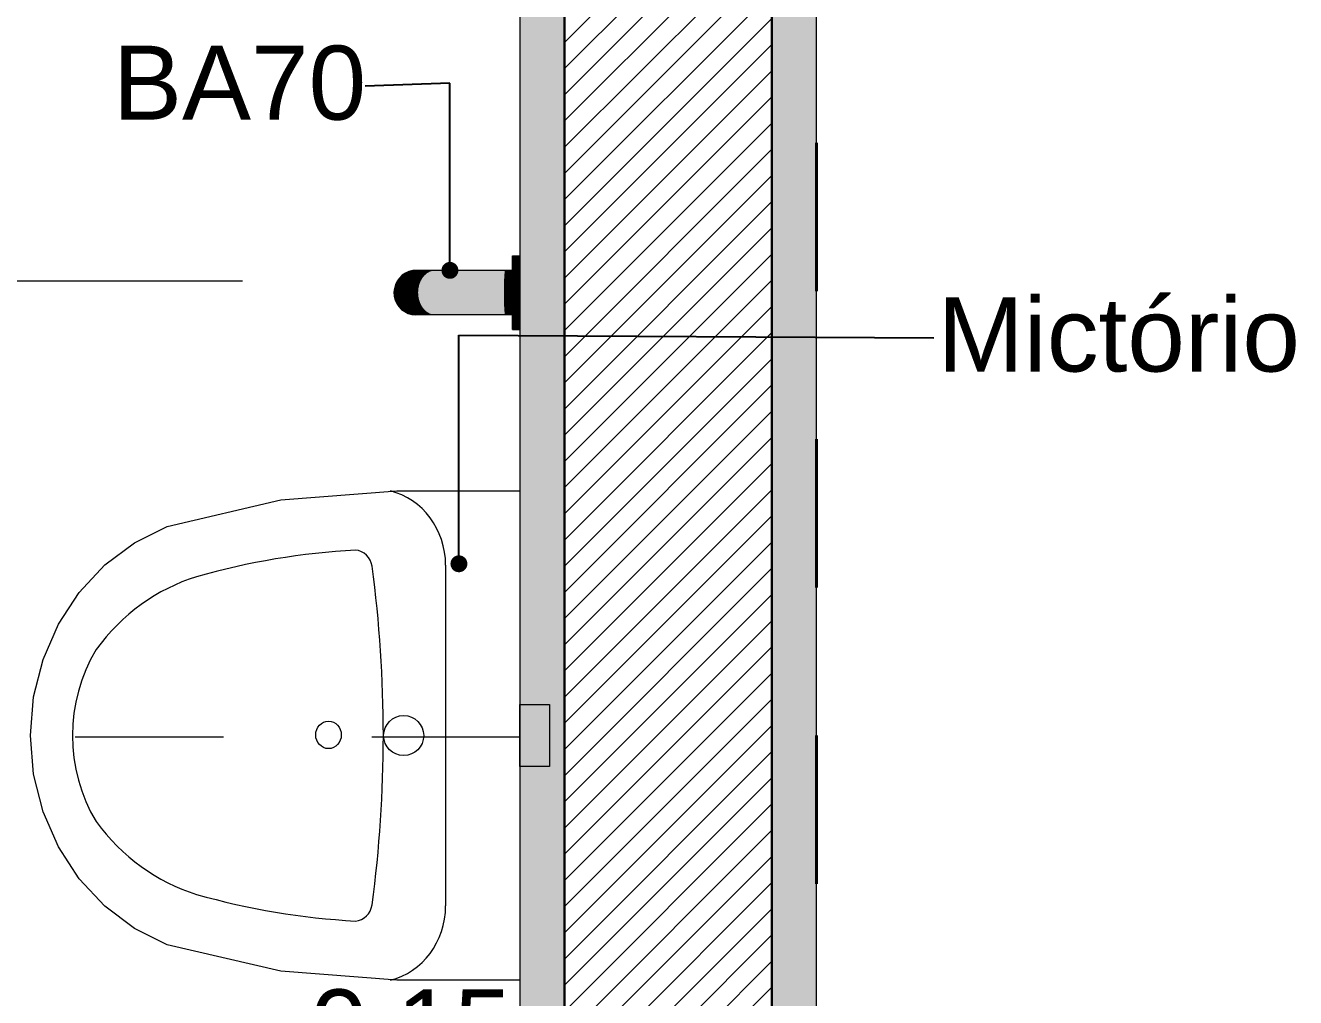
# Model space of a CAD drawing. Header units: metres. Extents: x -1.9 to 95.3, y -2.2 to 2.5.
# Drawn here: x 25.26 to 26.117, y -1.702 to -1.046 of the extents above; entities that cross this region are included whole.
import ezdxf

# ---------------------------------------------------------------- set-up
doc = ezdxf.new("R2010")
doc.units = ezdxf.units.M
doc.header["$MEASUREMENT"] = 0
doc.linetypes.add('Dashed', pattern=[0.035, 0.0225, -0.0125])
for name, color, linetype, lineweight in [('0_Caneta_No__1', 7, 'Continuous', 40), ('NOTAS-DETALHAMENTO.EXEC_Caneta_No__1', 7, 'Continuous', 40), ('NOTAS-DETALHAMENTO.EXEC_Caneta_No__241', 7, 'Continuous', 13), ('PAREDE CONSTRUIR_Caneta_No__241', 7, 'Continuous', 13), ('PAREDE CONSTRUIR_Caneta_No__3', 7, 'Continuous', 30), ('PAREDE CONSTRUIR_Caneta_No__91', 255, 'Continuous', 0)]:
    doc.layers.add(name, color=color, linetype=linetype, lineweight=lineweight)
for name, color, linetype, lineweight, true_color in [('0_Caneta_No__167', 7, 'Continuous', 0, 0x0035d5), ('0_Caneta_No__25', 7, 'Continuous', 13, 0x982312), ('EIXO HIDRÁULICO - Executivo.EXEC_Caneta_No__167', 7, 'Continuous', 0, 0x0035d5), ('LOUCAS-METAIS.ARQ_Caneta_No__13', 7, 'Continuous', 0, 0xaaaaaa), ('LOUCAS-METAIS.ARQ_Caneta_No__18', 7, 'Continuous', 0, 0xdfdfdf), ('LOUCAS-METAIS.ARQ_Caneta_No__96', 7, 'Continuous', 0, 0xb6b6b6)]:
    doc.layers.add(name, color=color, linetype=linetype, lineweight=lineweight, true_color=true_color)
doc.styles.add('GENERATED_STYLE_1', font='arial.ttf')
doc.dimstyles.new('GENERATED_STYLE__1', dxfattribs={"dimtxt": 0.05, "dimasz": 0.02375, "dimexe": 0.18, "dimexo": 0.267183, "dimgap": 0, "dimtad": 1, "dimtih": 1, "dimtoh": 1, "dimzin": 0, "dimdsep": 46, "dimtxsty": 'GENERATED_STYLE_1', "dimblk": 'ARROWHEAD_11', "dimblk1": 'ARROWHEAD_11', "dimblk2": 'ARROWHEAD_11', "dimcen": 0.09, "dimclrd": 256, "dimclre": 256, "dimclrt": 256, "dimadec": 0, "dimazin": 0, "dimtfac": 1, "dimtdec": 4, "dimtmove": 0, "dimatfit": 3, "dimfxl": 0, "dimtolj": 1, "dimtzin": 0, "dimarcsym": 0})
doc.dimstyles.new('GENERATED_STYLE__2', dxfattribs={"dimtxt": 0.05, "dimasz": 0.02375, "dimexe": 0.18, "dimexo": 0.267183, "dimgap": 0, "dimtad": 1, "dimzin": 0, "dimdsep": 46, "dimtxsty": 'GENERATED_STYLE_1', "dimblk": 'ARROWHEAD_11', "dimblk1": 'ARROWHEAD_11', "dimblk2": 'ARROWHEAD_11', "dimcen": 0.09, "dimclrd": 256, "dimclre": 256, "dimclrt": 256, "dimadec": 0, "dimazin": 0, "dimtfac": 1, "dimtdec": 4, "dimtmove": 0, "dimatfit": 3, "dimfxl": 0, "dimtolj": 1, "dimtzin": 0, "dimarcsym": 0})
doc.dimstyles.new('GENERATED_STYLE__3', dxfattribs={"dimtxt": 0.05, "dimasz": 0.02375, "dimexe": 0.18, "dimexo": 0.267183, "dimgap": 0, "dimtad": 1, "dimzin": 0, "dimdsep": 46, "dimtxsty": 'GENERATED_STYLE_1', "dimblk": 'ARROWHEAD_11', "dimblk1": 'ARROWHEAD_11', "dimblk2": 'ARROWHEAD_11', "dimcen": 0.09, "dimclrd": 256, "dimclre": 256, "dimclrt": 256, "dimadec": 0, "dimazin": 0, "dimtfac": 1, "dimtdec": 4, "dimtmove": 0, "dimatfit": 3, "dimfxl": 0, "dimtolj": 1, "dimtzin": 0, "dimarcsym": 0})
doc.dimstyles.new('GENERATED_STYLE__6', dxfattribs={"dimtxt": 0.18, "dimasz": 0.0228, "dimexe": 0.18, "dimexo": 0.0625, "dimgap": 0, "dimtad": 0, "dimtih": 1, "dimtoh": 1, "dimdec": 4, "dimzin": 0, "dimdsep": 46, "dimcen": 0.09, "dimadec": 0, "dimazin": 0, "dimtfac": 1, "dimtdec": 4, "dimtmove": 0, "dimatfit": 3, "dimldrblk": 'ARROWHEAD_11', "dimfxl": 0, "dimtolj": 1, "dimtzin": 0, "dimarcsym": 0})

# ---------------------------------------------------------------- blocks, each defined once
blk = doc.blocks.new('*D74', base_point=(24.06449, 0))
at = {"layer": '0_Caneta_No__167', "linetype": 'Continuous', "lineweight": 0, "true_color": 0x0035d5}
for points in [[(24.79562, -1.526), (24.7961, -1.52839), (24.79745, -1.53042), (24.79948, -1.53177), (24.80187, -1.53225), (24.80426, -1.53177), (24.80629, -1.53042), (24.80764, -1.52839), (24.80812, -1.526), (24.80764, -1.52361), (24.80629, -1.52158), (24.80426, -1.52023), (24.80187, -1.51975), (24.79948, -1.52023), (24.79745, -1.52158), (24.7961, -1.52361)], [(24.79562, -2.025), (24.7961, -2.02739), (24.79745, -2.02942), (24.79948, -2.03077), (24.80187, -2.03125), (24.80426, -2.03077), (24.80629, -2.02942), (24.80764, -2.02739), (24.80812, -2.025), (24.80764, -2.02261), (24.80629, -2.02058), (24.80426, -2.01923), (24.80187, -2.01875), (24.79948, -2.01923), (24.79745, -2.02058), (24.7961, -2.02261)]]:
    blk.add_hatch(color=162, dxfattribs=at).paths.add_polyline_path(points)
at = {"layer": '0_Caneta_No__167', "color": 162, "linetype": 'Continuous', "lineweight": 0, "true_color": 0x0035d5}
for p, q in [((24.79562, -1.526), (24.77843, -1.526)), ((24.80187, -2.01875), (24.80187, -1.53225)), ((25.06905, -1.526), (24.80812, -1.526)), ((24.79562, -2.025), (24.77843, -2.025)), ((25.06905, -2.025), (24.80812, -2.025)), ((24.80187, -2.0375), (24.80187, -2.03125))]:
    blk.add_line(p, q, dxfattribs=at)
for centre in [(24.80187, -1.526), (24.80187, -2.025)]:
    blk.add_circle(centre, 0.00625, dxfattribs=at)
at = {"layer": '0_Caneta_No__167', "color": 162, "lineweight": 0, "true_color": 0x0035d5, "insert": (24.79187, -1.84223), "char_height": 0.05, "attachment_point": 7, "rotation": 90, "style": 'GENERATED_STYLE_1'}
blk.add_mtext('\\A1;{\\pql;\\fArial|b0|i0|c0|p0;\\W1.000000;0,50}', dxfattribs=at)
blk = doc.blocks.new('ARROWHEAD_11')
at = {"color": 0, "linetype": 'Continuous', "lineweight": 0}
blk.add_line((0, 0), (-1, 0), dxfattribs=at)
at = {"color": 0, "linetype": 'Continuous', "lineweight": 0, "const_width": 0.25, "flags": 128}
blk.add_lwpolyline([(-0.125, 0, 1), (0.125, 0, 1)], format="xyb", close=True, dxfattribs=at)
blk = doc.blocks.new('*D95', base_point=(24.06449, 0))
at = {"layer": '0_Caneta_No__25', "linetype": 'Continuous', "lineweight": 13, "true_color": 0x982312}
for points in [[(25.43772, -1.76568), (25.43819, -1.76808), (25.43955, -1.7701), (25.44158, -1.77146), (25.44397, -1.77193), (25.44636, -1.77146), (25.44839, -1.7701), (25.44974, -1.76808), (25.45022, -1.76568), (25.44974, -1.76329), (25.44839, -1.76126), (25.44636, -1.75991), (25.44397, -1.75943), (25.44158, -1.75991), (25.43955, -1.76126), (25.43819, -1.76329)], [(25.58741, -1.76568), (25.58788, -1.76808), (25.58924, -1.7701), (25.59126, -1.77146), (25.59366, -1.77193), (25.59605, -1.77146), (25.59808, -1.7701), (25.59943, -1.76808), (25.59991, -1.76568), (25.59943, -1.76329), (25.59808, -1.76126), (25.59605, -1.75991), (25.59366, -1.75943), (25.59126, -1.75991), (25.58924, -1.76126), (25.58788, -1.76329)]]:
    blk.add_hatch(color=24, dxfattribs=at).paths.add_polyline_path(points)
at = {"layer": '0_Caneta_No__25', "color": 24, "linetype": 'Continuous', "lineweight": 13, "true_color": 0x982312}
for p, q in [((25.44397, -1.75943), (25.44397, -1.74225)), ((25.59366, -1.75943), (25.59366, -1.74225)), ((25.43147, -1.76568), (25.43772, -1.76568)), ((25.44397, -2.03287), (25.44397, -1.77193)), ((25.45022, -1.76568), (25.58741, -1.76568)), ((25.59366, -2.03287), (25.59366, -1.77193)), ((25.59991, -1.76568), (25.60616, -1.76568))]:
    blk.add_line(p, q, dxfattribs=at)
for centre in [(25.44397, -1.76568), (25.59366, -1.76568)]:
    blk.add_circle(centre, 0.00625, dxfattribs=at)
at = {"layer": '0_Caneta_No__25', "color": 24, "lineweight": 13, "true_color": 0x982312, "insert": (25.45208, -1.75568), "char_height": 0.05, "attachment_point": 7, "style": 'GENERATED_STYLE_1'}
blk.add_mtext('\\A1;{\\pql;\\fArial|b0|i0|c0|p0;\\W1.000000;0,15}', dxfattribs=at)
blk = doc.blocks.new('*D100', base_point=(24.06449, 0))
at = {"layer": '0_Caneta_No__25', "linetype": 'Continuous', "lineweight": 13, "true_color": 0x982312}
for points in [[(25.133, -1.21827), (25.13347, -1.22067), (25.13483, -1.22269), (25.13686, -1.22405), (25.13925, -1.22452), (25.14164, -1.22405), (25.14367, -1.22269), (25.14502, -1.22067), (25.1455, -1.21827), (25.14502, -1.21588), (25.14367, -1.21386), (25.14164, -1.2125), (25.13925, -1.21202), (25.13686, -1.2125), (25.13483, -1.21386), (25.13347, -1.21588)], [(25.133, -1.82059), (25.13347, -1.82298), (25.13483, -1.82501), (25.13686, -1.82636), (25.13925, -1.82684), (25.14164, -1.82636), (25.14367, -1.82501), (25.14502, -1.82298), (25.1455, -1.82059), (25.14502, -1.8182), (25.14367, -1.81617), (25.14164, -1.81481), (25.13925, -1.81434), (25.13686, -1.81481), (25.13483, -1.81617), (25.13347, -1.8182)]]:
    blk.add_hatch(color=24, dxfattribs=at).paths.add_polyline_path(points)
at = {"layer": '0_Caneta_No__25', "color": 24, "linetype": 'Continuous', "lineweight": 13, "true_color": 0x982312}
for p, q in [((25.133, -1.21827), (25.11581, -1.21827)), ((25.13925, -1.81434), (25.13925, -1.22452)), ((25.40643, -1.21827), (25.1455, -1.21827)), ((25.133, -1.82059), (25.11581, -1.82059)), ((25.40643, -1.82059), (25.1455, -1.82059))]:
    blk.add_line(p, q, dxfattribs=at)
for centre in [(25.13925, -1.21827), (25.13925, -1.82059)]:
    blk.add_circle(centre, 0.00625, dxfattribs=at)
at = {"layer": '0_Caneta_No__25', "color": 24, "lineweight": 13, "true_color": 0x982312, "insert": (25.12925, -1.58616), "char_height": 0.05, "attachment_point": 7, "rotation": 90, "style": 'GENERATED_STYLE_1'}
blk.add_mtext('\\A1;{\\pql;\\fArial|b0|i0|c0|p0;\\W1.000000;0,60}', dxfattribs=at)
blk = doc.blocks.new('*D101', base_point=(24.06449, 0))
at = {"layer": '0_Caneta_No__25', "linetype": 'Continuous', "lineweight": 13, "true_color": 0x982312}
for points in [[(25.133, -1.03272), (25.13347, -1.03512), (25.13483, -1.03714), (25.13686, -1.0385), (25.13925, -1.03897), (25.14164, -1.0385), (25.14367, -1.03714), (25.14502, -1.03512), (25.1455, -1.03272), (25.14502, -1.03033), (25.14367, -1.0283), (25.14164, -1.02695), (25.13925, -1.02647), (25.13686, -1.02695), (25.13483, -1.0283), (25.13347, -1.03033)], [(25.133, -1.21827), (25.13347, -1.22067), (25.13483, -1.22269), (25.13686, -1.22405), (25.13925, -1.22452), (25.14164, -1.22405), (25.14367, -1.22269), (25.14502, -1.22067), (25.1455, -1.21827), (25.14502, -1.21588), (25.14367, -1.21386), (25.14164, -1.2125), (25.13925, -1.21202), (25.13686, -1.2125), (25.13483, -1.21386), (25.13347, -1.21588)]]:
    blk.add_hatch(color=24, dxfattribs=at).paths.add_polyline_path(points)
at = {"layer": '0_Caneta_No__25', "color": 24, "linetype": 'Continuous', "lineweight": 13, "true_color": 0x982312}
for p, q in [((25.13925, -1.02647), (25.13925, -1.02022)), ((25.133, -1.03272), (25.11581, -1.03272)), ((25.40643, -1.03272), (25.1455, -1.03272)), ((25.13925, -1.21202), (25.13925, -1.03897)), ((25.133, -1.21827), (25.11581, -1.21827)), ((25.40643, -1.21827), (25.1455, -1.21827))]:
    blk.add_line(p, q, dxfattribs=at)
for centre in [(25.13925, -1.03272), (25.13925, -1.21827)]:
    blk.add_circle(centre, 0.00625, dxfattribs=at)
at = {"layer": '0_Caneta_No__25', "color": 24, "lineweight": 13, "true_color": 0x982312, "insert": (25.12925, -1.19223), "char_height": 0.05, "attachment_point": 7, "rotation": 90, "style": 'GENERATED_STYLE_1'}
blk.add_mtext('\\A1;{\\pql;\\fArial|b0|i0|c0|p0;\\W1.000000;0,19}', dxfattribs=at)

msp = doc.modelspace()

# ---------------------------------------------------------------- hatches: boundary and pattern name
at = {"layer": 'LOUCAS-METAIS.ARQ_Caneta_No__18', "linetype": 'Continuous', "lineweight": 0, "true_color": 0xdfdfdf}
for points in [[(25.59366, -1.20163), (25.59366, -1.20107), (25.58866, -1.20107), (25.58866, -1.20163)], [(25.58866, -1.20435), (25.59366, -1.20435), (25.59366, -1.20163), (25.58866, -1.20163)], [(25.58866, -1.209), (25.59366, -1.209), (25.59366, -1.20435), (25.58866, -1.20435)], [(25.51405, -1.21616), (25.51234, -1.21616), (25.5108, -1.21827), (25.51255, -1.21827)], [(25.51234, -1.21616), (25.51405, -1.21616), (25.5159, -1.21434), (25.51422, -1.21434)], [(25.51255, -1.21827), (25.51794, -1.21827), (25.51933, -1.21616), (25.51405, -1.21616)], [(25.51933, -1.21616), (25.52104, -1.21434), (25.5159, -1.21434), (25.51405, -1.21616)], [(25.51803, -1.21288), (25.51638, -1.21288), (25.51422, -1.21434), (25.5159, -1.21434)], [(25.5159, -1.21434), (25.52104, -1.21434), (25.523, -1.21288), (25.51803, -1.21288)], [(25.52037, -1.21182), (25.51877, -1.21182), (25.51638, -1.21288), (25.51803, -1.21288)], [(25.51794, -1.21827), (25.52663, -1.21827), (25.52784, -1.21616), (25.51933, -1.21616)], [(25.523, -1.21288), (25.52517, -1.21182), (25.52037, -1.21182), (25.51803, -1.21288)], [(25.51877, -1.21182), (25.52037, -1.21182), (25.52286, -1.21119), (25.52131, -1.21119)], [(25.52784, -1.21616), (25.52932, -1.21434), (25.52104, -1.21434), (25.51933, -1.21616)], [(25.52517, -1.21182), (25.52747, -1.21119), (25.52286, -1.21119), (25.52037, -1.21182)], [(25.52104, -1.21434), (25.52932, -1.21434), (25.53102, -1.21288), (25.523, -1.21288)], [(25.52542, -1.211), (25.52392, -1.211), (25.52131, -1.21119), (25.52286, -1.21119)], [(25.52747, -1.21119), (25.52984, -1.211), (25.52542, -1.211), (25.52286, -1.21119)], [(25.53102, -1.21288), (25.5329, -1.21182), (25.52517, -1.21182), (25.523, -1.21288)], [(25.5329, -1.21182), (25.5349, -1.21119), (25.52747, -1.21119), (25.52517, -1.21182)], [(25.53818, -1.21827), (25.53914, -1.21616), (25.52784, -1.21616), (25.52663, -1.21827)], [(25.53695, -1.211), (25.52984, -1.211), (25.52747, -1.21119), (25.5349, -1.21119)], [(25.52784, -1.21616), (25.53914, -1.21616), (25.54032, -1.21434), (25.52932, -1.21434)], [(25.54032, -1.21434), (25.54168, -1.21288), (25.53102, -1.21288), (25.52932, -1.21434)], [(25.53102, -1.21288), (25.54168, -1.21288), (25.54318, -1.21182), (25.5329, -1.21182)], [(25.54318, -1.21182), (25.54477, -1.21119), (25.5349, -1.21119), (25.5329, -1.21182)], [(25.54641, -1.211), (25.53695, -1.211), (25.5349, -1.21119), (25.54477, -1.21119)], [(25.55201, -1.21827), (25.55268, -1.21616), (25.53914, -1.21616), (25.53818, -1.21827)], [(25.55268, -1.21616), (25.5535, -1.21434), (25.54032, -1.21434), (25.53914, -1.21616)], [(25.5535, -1.21434), (25.55445, -1.21288), (25.54168, -1.21288), (25.54032, -1.21434)], [(25.55549, -1.21182), (25.54318, -1.21182), (25.54168, -1.21288), (25.55445, -1.21288)], [(25.54318, -1.21182), (25.55549, -1.21182), (25.5566, -1.21119), (25.54477, -1.21119)], [(25.5566, -1.21119), (25.55774, -1.211), (25.54641, -1.211), (25.54477, -1.21119)], [(25.56777, -1.21616), (25.55268, -1.21616), (25.55201, -1.21827), (25.56743, -1.21827)], [(25.56777, -1.21616), (25.56819, -1.21434), (25.5535, -1.21434), (25.55268, -1.21616)], [(25.56819, -1.21434), (25.56868, -1.21288), (25.55445, -1.21288), (25.5535, -1.21434)], [(25.56868, -1.21288), (25.56921, -1.21182), (25.55549, -1.21182), (25.55445, -1.21288)], [(25.56921, -1.21182), (25.56978, -1.21119), (25.5566, -1.21119), (25.55549, -1.21182)], [(25.57036, -1.211), (25.55774, -1.211), (25.5566, -1.21119), (25.56978, -1.21119)], [(25.58302, -1.21616), (25.56777, -1.21616), (25.56743, -1.21827), (25.58293, -1.21827)], [(25.58302, -1.21616), (25.58313, -1.21434), (25.56819, -1.21434), (25.56777, -1.21616)], [(25.58325, -1.21288), (25.56868, -1.21288), (25.56819, -1.21434), (25.58313, -1.21434)], [(25.58338, -1.21182), (25.56921, -1.21182), (25.56868, -1.21288), (25.58325, -1.21288)], [(25.58338, -1.21182), (25.58352, -1.21119), (25.56978, -1.21119), (25.56921, -1.21182)], [(25.58352, -1.21119), (25.58367, -1.211), (25.57036, -1.211), (25.56978, -1.21119)], [(25.58866, -1.21827), (25.58866, -1.21616), (25.58302, -1.21616), (25.58293, -1.21827)], [(25.58866, -1.21616), (25.58866, -1.21434), (25.58313, -1.21434), (25.58302, -1.21616)], [(25.58866, -1.21434), (25.58866, -1.21288), (25.58325, -1.21288), (25.58313, -1.21434)], [(25.58866, -1.21288), (25.58866, -1.21182), (25.58338, -1.21182), (25.58325, -1.21288)], [(25.58866, -1.21182), (25.58866, -1.21119), (25.58352, -1.21119), (25.58338, -1.21182)], [(25.58866, -1.211), (25.58367, -1.211), (25.58352, -1.21119), (25.58866, -1.21119)], [(25.59366, -1.21515), (25.59366, -1.209), (25.58866, -1.209), (25.58866, -1.21515)], [(25.58866, -1.22227), (25.59366, -1.22227), (25.59366, -1.21515), (25.58866, -1.21515)], [(25.51071, -1.22314), (25.50893, -1.22314), (25.50866, -1.22574), (25.51045, -1.22574)], [(25.51071, -1.22314), (25.51142, -1.22062), (25.50965, -1.22062), (25.50893, -1.22314)], [(25.51255, -1.21827), (25.5108, -1.21827), (25.50965, -1.22062), (25.51142, -1.22062)], [(25.516, -1.22574), (25.51625, -1.22314), (25.51071, -1.22314), (25.51045, -1.22574)], [(25.51625, -1.22314), (25.5169, -1.22062), (25.51142, -1.22062), (25.51071, -1.22314)], [(25.51142, -1.22062), (25.5169, -1.22062), (25.51794, -1.21827), (25.51255, -1.21827)], [(25.52495, -1.22574), (25.52516, -1.22314), (25.51625, -1.22314), (25.516, -1.22574)], [(25.52516, -1.22314), (25.52573, -1.22062), (25.5169, -1.22062), (25.51625, -1.22314)], [(25.52573, -1.22062), (25.52663, -1.21827), (25.51794, -1.21827), (25.5169, -1.22062)], [(25.52495, -1.22574), (25.53684, -1.22574), (25.53701, -1.22314), (25.52516, -1.22314)], [(25.53701, -1.22314), (25.53746, -1.22062), (25.52573, -1.22062), (25.52516, -1.22314)], [(25.53746, -1.22062), (25.53818, -1.21827), (25.52663, -1.21827), (25.52573, -1.22062)], [(25.55107, -1.22574), (25.55119, -1.22314), (25.53701, -1.22314), (25.53684, -1.22574)], [(25.55119, -1.22314), (25.55151, -1.22062), (25.53746, -1.22062), (25.53701, -1.22314)], [(25.55151, -1.22062), (25.55201, -1.21827), (25.53818, -1.21827), (25.53746, -1.22062)], [(25.56701, -1.22314), (25.55119, -1.22314), (25.55107, -1.22574), (25.56695, -1.22574)], [(25.55119, -1.22314), (25.56701, -1.22314), (25.56717, -1.22062), (25.55151, -1.22062)], [(25.56743, -1.21827), (25.55201, -1.21827), (25.55151, -1.22062), (25.56717, -1.22062)], [(25.58283, -1.22314), (25.56701, -1.22314), (25.56695, -1.22574), (25.58281, -1.22574)], [(25.56701, -1.22314), (25.58283, -1.22314), (25.58287, -1.22062), (25.56717, -1.22062)], [(25.58293, -1.21827), (25.56743, -1.21827), (25.56717, -1.22062), (25.58287, -1.22062)], [(25.58866, -1.22574), (25.58866, -1.22314), (25.58283, -1.22314), (25.58281, -1.22574)], [(25.58283, -1.22314), (25.58866, -1.22314), (25.58866, -1.22062), (25.58287, -1.22062)], [(25.58866, -1.22062), (25.58866, -1.21827), (25.58293, -1.21827), (25.58287, -1.22062)], [(25.59366, -1.22973), (25.59366, -1.22227), (25.58866, -1.22227), (25.58866, -1.22973)], [(25.51045, -1.22574), (25.50866, -1.22574), (25.50884, -1.22835), (25.51062, -1.22835)], [(25.51062, -1.22835), (25.50884, -1.22835), (25.50947, -1.23088), (25.51125, -1.23088)], [(25.51125, -1.23088), (25.50947, -1.23088), (25.51054, -1.23327), (25.51229, -1.23327)], [(25.51062, -1.22835), (25.51617, -1.22835), (25.516, -1.22574), (25.51045, -1.22574)], [(25.51372, -1.23544), (25.51229, -1.23327), (25.51054, -1.23327), (25.512, -1.23544)], [(25.51125, -1.23088), (25.51674, -1.23088), (25.51617, -1.22835), (25.51062, -1.22835)], [(25.51229, -1.23327), (25.5177, -1.23327), (25.51674, -1.23088), (25.51125, -1.23088)], [(25.51903, -1.23544), (25.5177, -1.23327), (25.51229, -1.23327), (25.51372, -1.23544)], [(25.51617, -1.22835), (25.52509, -1.22835), (25.52495, -1.22574), (25.516, -1.22574)], [(25.51674, -1.23088), (25.52559, -1.23088), (25.52509, -1.22835), (25.51617, -1.22835)], [(25.5177, -1.23327), (25.52642, -1.23327), (25.52559, -1.23088), (25.51674, -1.23088)], [(25.52757, -1.23544), (25.52642, -1.23327), (25.5177, -1.23327), (25.51903, -1.23544)], [(25.52509, -1.22835), (25.53695, -1.22835), (25.53684, -1.22574), (25.52495, -1.22574)], [(25.53735, -1.23088), (25.53695, -1.22835), (25.52509, -1.22835), (25.52559, -1.23088)], [(25.53801, -1.23327), (25.53735, -1.23088), (25.52559, -1.23088), (25.52642, -1.23327)], [(25.53893, -1.23544), (25.53801, -1.23327), (25.52642, -1.23327), (25.52757, -1.23544)], [(25.55115, -1.22835), (25.55107, -1.22574), (25.53684, -1.22574), (25.53695, -1.22835)], [(25.53735, -1.23088), (25.55143, -1.23088), (25.55115, -1.22835), (25.53695, -1.22835)], [(25.55189, -1.23327), (25.55143, -1.23088), (25.53735, -1.23088), (25.53801, -1.23327)], [(25.55253, -1.23544), (25.55189, -1.23327), (25.53801, -1.23327), (25.53893, -1.23544)], [(25.56695, -1.22574), (25.55107, -1.22574), (25.55115, -1.22835), (25.56699, -1.22835)], [(25.56699, -1.22835), (25.55115, -1.22835), (25.55143, -1.23088), (25.56713, -1.23088)], [(25.56713, -1.23088), (25.55143, -1.23088), (25.55189, -1.23327), (25.56737, -1.23327)], [(25.55253, -1.23544), (25.56769, -1.23544), (25.56737, -1.23327), (25.55189, -1.23327)], [(25.58281, -1.22574), (25.56695, -1.22574), (25.56699, -1.22835), (25.58282, -1.22835)], [(25.58282, -1.22835), (25.56699, -1.22835), (25.56713, -1.23088), (25.58286, -1.23088)], [(25.58286, -1.23088), (25.56713, -1.23088), (25.56737, -1.23327), (25.58292, -1.23327)], [(25.583, -1.23544), (25.58292, -1.23327), (25.56737, -1.23327), (25.56769, -1.23544)], [(25.58866, -1.22835), (25.58866, -1.22574), (25.58281, -1.22574), (25.58282, -1.22835)], [(25.58866, -1.23088), (25.58866, -1.22835), (25.58282, -1.22835), (25.58286, -1.23088)], [(25.58866, -1.23327), (25.58866, -1.23088), (25.58286, -1.23088), (25.58292, -1.23327)], [(25.583, -1.23544), (25.58866, -1.23544), (25.58866, -1.23327), (25.58292, -1.23327)], [(25.58866, -1.23685), (25.59366, -1.23685), (25.59366, -1.22973), (25.58866, -1.22973)], [(25.51372, -1.23544), (25.512, -1.23544), (25.51381, -1.23732), (25.51551, -1.23732)], [(25.52068, -1.23732), (25.51903, -1.23544), (25.51372, -1.23544), (25.51551, -1.23732)], [(25.51551, -1.23732), (25.51381, -1.23732), (25.51593, -1.23886), (25.51758, -1.23886)], [(25.52259, -1.23886), (25.52068, -1.23732), (25.51551, -1.23732), (25.51758, -1.23886)], [(25.51828, -1.24), (25.51989, -1.24), (25.51758, -1.23886), (25.51593, -1.23886)], [(25.52472, -1.24), (25.52259, -1.23886), (25.51758, -1.23886), (25.51989, -1.24)], [(25.51989, -1.24), (25.51828, -1.24), (25.52079, -1.24072), (25.52235, -1.24072)], [(25.529, -1.23732), (25.52757, -1.23544), (25.51903, -1.23544), (25.52068, -1.23732)], [(25.527, -1.24072), (25.52472, -1.24), (25.51989, -1.24), (25.52235, -1.24072)], [(25.52259, -1.23886), (25.53067, -1.23886), (25.529, -1.23732), (25.52068, -1.23732)], [(25.52235, -1.24072), (25.52079, -1.24072), (25.52339, -1.241), (25.5249, -1.241)], [(25.5249, -1.241), (25.52936, -1.241), (25.527, -1.24072), (25.52235, -1.24072)], [(25.53252, -1.24), (25.53067, -1.23886), (25.52259, -1.23886), (25.52472, -1.24)], [(25.53449, -1.24072), (25.53252, -1.24), (25.52472, -1.24), (25.527, -1.24072)], [(25.53449, -1.24072), (25.527, -1.24072), (25.52936, -1.241), (25.53654, -1.241)], [(25.529, -1.23732), (25.54007, -1.23732), (25.53893, -1.23544), (25.52757, -1.23544)], [(25.5414, -1.23886), (25.54007, -1.23732), (25.529, -1.23732), (25.53067, -1.23886)], [(25.54287, -1.24), (25.5414, -1.23886), (25.53067, -1.23886), (25.53252, -1.24)], [(25.54287, -1.24), (25.53252, -1.24), (25.53449, -1.24072), (25.54445, -1.24072)], [(25.54445, -1.24072), (25.53449, -1.24072), (25.53654, -1.241), (25.54608, -1.241)], [(25.55333, -1.23732), (25.55253, -1.23544), (25.53893, -1.23544), (25.54007, -1.23732)], [(25.55425, -1.23886), (25.55333, -1.23732), (25.54007, -1.23732), (25.5414, -1.23886)], [(25.54287, -1.24), (25.55528, -1.24), (25.55425, -1.23886), (25.5414, -1.23886)], [(25.55528, -1.24), (25.54287, -1.24), (25.54445, -1.24072), (25.55637, -1.24072)], [(25.54608, -1.241), (25.55751, -1.241), (25.55637, -1.24072), (25.54445, -1.24072)], [(25.56769, -1.23544), (25.55253, -1.23544), (25.55333, -1.23732), (25.5681, -1.23732)], [(25.56857, -1.23886), (25.5681, -1.23732), (25.55333, -1.23732), (25.55425, -1.23886)], [(25.5691, -1.24), (25.56857, -1.23886), (25.55425, -1.23886), (25.55528, -1.24)], [(25.56966, -1.24072), (25.5691, -1.24), (25.55528, -1.24), (25.55637, -1.24072)], [(25.56966, -1.24072), (25.55637, -1.24072), (25.55751, -1.241), (25.57025, -1.241)], [(25.583, -1.23544), (25.56769, -1.23544), (25.5681, -1.23732), (25.5831, -1.23732)], [(25.5831, -1.23732), (25.5681, -1.23732), (25.56857, -1.23886), (25.58322, -1.23886)], [(25.5691, -1.24), (25.58335, -1.24), (25.58322, -1.23886), (25.56857, -1.23886)], [(25.5835, -1.24072), (25.58335, -1.24), (25.5691, -1.24), (25.56966, -1.24072)], [(25.58364, -1.241), (25.5835, -1.24072), (25.56966, -1.24072), (25.57025, -1.241)], [(25.58866, -1.23732), (25.58866, -1.23544), (25.583, -1.23544), (25.5831, -1.23732)], [(25.58866, -1.23886), (25.58866, -1.23732), (25.5831, -1.23732), (25.58322, -1.23886)], [(25.58335, -1.24), (25.58866, -1.24), (25.58866, -1.23886), (25.58322, -1.23886)], [(25.58866, -1.24072), (25.58866, -1.24), (25.58335, -1.24), (25.5835, -1.24072)], [(25.58364, -1.241), (25.58866, -1.241), (25.58866, -1.24072), (25.5835, -1.24072)], [(25.59366, -1.243), (25.59366, -1.23685), (25.58866, -1.23685), (25.58866, -1.243)], [(25.58866, -1.24765), (25.59366, -1.24765), (25.59366, -1.243), (25.58866, -1.243)], [(25.58866, -1.25037), (25.59366, -1.25037), (25.59366, -1.24765), (25.58866, -1.24765)], [(25.59366, -1.25093), (25.59366, -1.25037), (25.58866, -1.25037), (25.58866, -1.25093)]]:
    msp.add_hatch(color=254, dxfattribs=at).paths.add_polyline_path(points)
at = {"layer": 'PAREDE CONSTRUIR_Caneta_No__241', "linetype": 'Continuous', "lineweight": 13}
h = msp.add_hatch(dxfattribs=at)
h.set_pattern_fill('common_brick_0006', style=0, pattern_type=2)
h.set_pattern_definition([(45, (24.064489, 7e-15), (-0.008838835, 0.008838835), [])])
h.paths.add_polyline_path([(25.62366, 2.055), (25.62366, -2.055), (25.76366, -2.055), (25.76366, 2.055)])
at = {"layer": 'PAREDE CONSTRUIR_Caneta_No__91', "linetype": 'Continuous', "lineweight": 0}
for points in [[(25.79366, 2.195), (25.76366, 2.195), (25.76366, -2.025), (25.79366, -2.025)], [(25.59366, 2.025), (25.59366, -2.025), (25.62366, -2.025), (25.62366, 2.025)]]:
    msp.add_hatch(color=255, dxfattribs=at).paths.add_polyline_path(points)

# ---------------------------------------------------------------- linework, layer by layer
at = {"layer": '0_Caneta_No__1', "color": 7, "linetype": 'Dashed', "lineweight": 40}
msp.add_lwpolyline([(22.39532, -2.225), (25.79366, -2.225), (25.79366, 2.225), (22.39532, 2.225)], close=True, dxfattribs=at)
at = {"layer": 'EIXO HIDRÁULICO - Executivo.EXEC_Caneta_No__167', "color": 162, "linetype": 'Dashed', "lineweight": 0, "true_color": 0x0035d5}
msp.add_line((25.59366, -1.526), (24.64421, -1.526), dxfattribs=at)
at = {"layer": 'LOUCAS-METAIS.ARQ_Caneta_No__13', "color": 253, "linetype": 'Continuous', "lineweight": 0, "true_color": 0xaaaaaa}
msp.add_line((25.54351, -1.40997), (25.54351, -1.64003), dxfattribs=at)
for points in [[(25.35571, -1.38382), (25.43237, -1.36591), (25.51063, -1.3599), (25.59366, -1.3599), (25.59366, -1.6901), (25.51063, -1.6901), (25.43237, -1.68409), (25.35571, -1.66618), (25.33357, -1.65514), (25.31355, -1.64014), (25.29627, -1.62162), (25.28225, -1.60017), (25.27191, -1.57642), (25.26559, -1.55111), (25.26346, -1.525), (25.26559, -1.49889), (25.27191, -1.47358), (25.28225, -1.44983), (25.29627, -1.42838), (25.31355, -1.40986), (25.33357, -1.39486)], [(25.59366, -1.546), (25.59366, -1.504), (25.61366, -1.504), (25.61366, -1.546)]]:
    msp.add_lwpolyline(points, close=True, dxfattribs=at)
msp.add_lwpolyline([(25.5152, -1.5115, -1), (25.5152, -1.5385, -1)], format="xyb", close=True, dxfattribs=at)
for centre, major_axis, start_param, end_param in [((25.4957, -1.40997), (0, 0.05131), 4.712389, 6.061397), ((25.5101, -1.96522), (0, 0.56619), 0.051883, 0.258047), ((25.48168, -1.41309), (0, 0.01335), 4.895254, 6.197388), ((24.75016, -1.525), (0, 0.80647), 4.570129, 4.854649), ((25.41232, -1.55461), (0, 0.14243), 0.281267, 0.907188), ((25.39101, -1.525), (0, 0.10657), 0.993922, 2.14767), ((25.41232, -1.49539), (0, 0.14243), 2.234405, 2.860325), ((25.5101, -1.08478), (0, 0.56619), 2.883545, 3.089709), ((25.48168, -1.63691), (0, 0.01335), 3.22739, 4.529524), ((25.4957, -1.64003), (0, 0.05131), 3.363381, 4.712389)]:
    msp.add_ellipse(centre, major_axis=major_axis, ratio=0.93164, start_param=start_param, end_param=end_param, dxfattribs=at)
msp.add_ellipse((25.46451, -1.52458), major_axis=(0, 0.00927), ratio=0.93164, dxfattribs=at)
at = {"layer": 'LOUCAS-METAIS.ARQ_Caneta_No__96', "color": 253, "linetype": 'Continuous', "lineweight": 0, "true_color": 0xb6b6b6}
for p, q in [((25.58866, -1.20163), (25.58866, -1.20107)), ((25.58866, -1.20107), (25.59366, -1.20107)), ((25.58866, -1.20435), (25.58866, -1.20163)), ((25.58866, -1.209), (25.58866, -1.20435)), ((25.59366, -1.20163), (25.59366, -1.20107)), ((25.59366, -1.20435), (25.59366, -1.20163)), ((25.59366, -1.209), (25.59366, -1.20435)), ((25.51234, -1.21616), (25.5108, -1.21827)), ((25.51422, -1.21434), (25.51234, -1.21616)), ((25.51638, -1.21288), (25.51422, -1.21434)), ((25.51877, -1.21182), (25.51638, -1.21288)), ((25.52131, -1.21119), (25.51877, -1.21182)), ((25.52392, -1.211), (25.52131, -1.21119)), ((25.52542, -1.211), (25.52392, -1.211)), ((25.52984, -1.211), (25.52542, -1.211)), ((25.53695, -1.211), (25.52984, -1.211)), ((25.54641, -1.211), (25.53695, -1.211)), ((25.55774, -1.211), (25.54641, -1.211)), ((25.57036, -1.211), (25.55774, -1.211)), ((25.58367, -1.211), (25.57036, -1.211)), ((25.58866, -1.211), (25.58367, -1.211)), ((25.58866, -1.21515), (25.58866, -1.209)), ((25.58866, -1.22227), (25.58866, -1.21515)), ((25.59366, -1.21515), (25.59366, -1.209)), ((25.59366, -1.22227), (25.59366, -1.21515)), ((25.50893, -1.22314), (25.50866, -1.22574)), ((25.50965, -1.22062), (25.50893, -1.22314)), ((25.5108, -1.21827), (25.50965, -1.22062)), ((25.58866, -1.22973), (25.58866, -1.22227)), ((25.59366, -1.22973), (25.59366, -1.22227)), ((25.50866, -1.22574), (25.50884, -1.22835)), ((25.50884, -1.22835), (25.50947, -1.23088)), ((25.50947, -1.23088), (25.51054, -1.23327)), ((25.51054, -1.23327), (25.512, -1.23544)), ((25.58866, -1.23685), (25.58866, -1.22973)), ((25.59366, -1.23685), (25.59366, -1.22973)), ((25.512, -1.23544), (25.51381, -1.23732)), ((25.51381, -1.23732), (25.51593, -1.23886)), ((25.51593, -1.23886), (25.51828, -1.24)), ((25.51828, -1.24), (25.52079, -1.24072)), ((25.52079, -1.24072), (25.52339, -1.241)), ((25.5249, -1.241), (25.52339, -1.241)), ((25.52936, -1.241), (25.5249, -1.241)), ((25.53654, -1.241), (25.52936, -1.241)), ((25.54608, -1.241), (25.53654, -1.241)), ((25.55751, -1.241), (25.54608, -1.241)), ((25.57025, -1.241), (25.55751, -1.241)), ((25.58364, -1.241), (25.57025, -1.241)), ((25.58866, -1.241), (25.58364, -1.241)), ((25.58866, -1.243), (25.58866, -1.23685)), ((25.59366, -1.243), (25.59366, -1.23685)), ((25.58866, -1.24765), (25.58866, -1.243)), ((25.58866, -1.25037), (25.58866, -1.24765)), ((25.58866, -1.25093), (25.58866, -1.25037)), ((25.58866, -1.25093), (25.59366, -1.25093)), ((25.59366, -1.24765), (25.59366, -1.243)), ((25.59366, -1.25037), (25.59366, -1.24765)), ((25.59366, -1.25093), (25.59366, -1.25037))]:
    msp.add_line(p, q, dxfattribs=at)
at = {"layer": 'PAREDE CONSTRUIR_Caneta_No__241', "color": 7, "linetype": 'Continuous', "lineweight": 13}
for points in [[(25.79366, -2.025), (25.79366, 2.225)], [(25.59366, 2.025), (25.59366, -2.025)]]:
    msp.add_lwpolyline(points, dxfattribs=at)
at = {"layer": 'PAREDE CONSTRUIR_Caneta_No__3', "color": 7, "linetype": 'Continuous', "lineweight": 30}
for p, q in [((25.62366, 2.055), (25.62366, -2.055)), ((25.76366, -2.055), (25.76366, 2.055))]:
    msp.add_line(p, q, dxfattribs=at)

# ---------------------------------------------------------------- texts
at = {"layer": 'NOTAS-DETALHAMENTO.EXEC_Caneta_No__1', "color": 7, "linetype": 'Continuous', "lineweight": 40, "insert": (25.31909, -1.08463), "char_height": 0.05, "attachment_point": 4, "rotation": 0.0004, "style": 'GENERATED_STYLE_1'}
msp.add_mtext('\\A1;{\\pql;\\fArial|b0|i0|c0|p0;\\W1.000000;BA70}', dxfattribs=at)
at = {"layer": 'NOTAS-DETALHAMENTO.EXEC_Caneta_No__1', "color": 7, "linetype": 'Continuous', "lineweight": 40, "insert": (25.87537, -1.25463), "char_height": 0.05, "attachment_point": 4, "style": 'GENERATED_STYLE_1'}
msp.add_mtext('\\A1;{\\pql;\\fArial|b0|i0|c0|p0;\\W1.000000;Mictório }', dxfattribs=at)

# ---------------------------------------------------------------- dimensions: what is measured, and where the dimension line sits
at = {"color": 24, "linetype": 'Continuous', "lineweight": 13, "true_color": 0x982312}
for base, p1, p2, picture, middle in [((25.13925, -1.03272), (25.58866, -1.21827), (25.59366, -1.03272), '*D101', (25.10425, -1.1275)), ((25.13925, -1.21827), (25.58866, -1.82059), (25.58866, -1.21827), '*D100', (25.10425, -1.52143))]:
    dim = msp.add_linear_dim(base=base, p1=p1, p2=p2, angle=90, dimstyle='GENERATED_STYLE__2', dxfattribs=at)
    dim.commit()
    dim.dimension.update_dxf_attribs({"geometry": picture, "text_midpoint": middle, "dimtype": 160, "text_rotation": 90})
at = {"color": 162, "linetype": 'Continuous', "lineweight": 0, "true_color": 0x0035d5}
dim = msp.add_linear_dim(base=(24.80187, -1.526), p1=(25.47949, -2.025), p2=(25.17035, -1.526), angle=90, dimstyle='GENERATED_STYLE__3', dxfattribs=at)
dim.commit()
dim.dimension.update_dxf_attribs({"geometry": '*D74', "text_midpoint": (24.76687, -1.7775), "dimtype": 160, "text_rotation": 90})
at = {"color": 24, "linetype": 'Continuous', "lineweight": 13, "true_color": 0x982312}
dim = msp.add_linear_dim(base=(25.59366, -1.76568), p1=(25.44397, -1.87985), p2=(25.59366, -2.025), dimstyle='GENERATED_STYLE__1', dxfattribs=at)
dim.commit()
dim.dimension.update_dxf_attribs({"geometry": '*D95', "text_midpoint": (25.51681, -1.73068), "dimtype": 160})

# ---------------------------------------------------------------- leaders
at = {"layer": 'NOTAS-DETALHAMENTO.EXEC_Caneta_No__241', "color": 7, "linetype": 'Continuous', "lineweight": 13, "annotation_type": 0, "has_hookline": 1, "hookline_direction": 1, "text_width": 0.16225, "horizontal_direction": (1, 7e-06, 0)}
msp.add_leader([(25.54641, -1.211), (25.54641, -1.08463), (25.48933, -1.08656)], dimstyle='GENERATED_STYLE__6', dxfattribs=at)
at = {"layer": 'NOTAS-DETALHAMENTO.EXEC_Caneta_No__241', "color": 7, "linetype": 'Continuous', "lineweight": 13, "annotation_type": 0, "has_hookline": 1, "hookline_direction": 0, "text_width": 0.2365}
msp.add_leader([(25.55248, -1.40906), (25.55248, -1.25463), (25.87287, -1.25657)], dimstyle='GENERATED_STYLE__6', dxfattribs=at)

doc.saveas('drawing.dxf')
